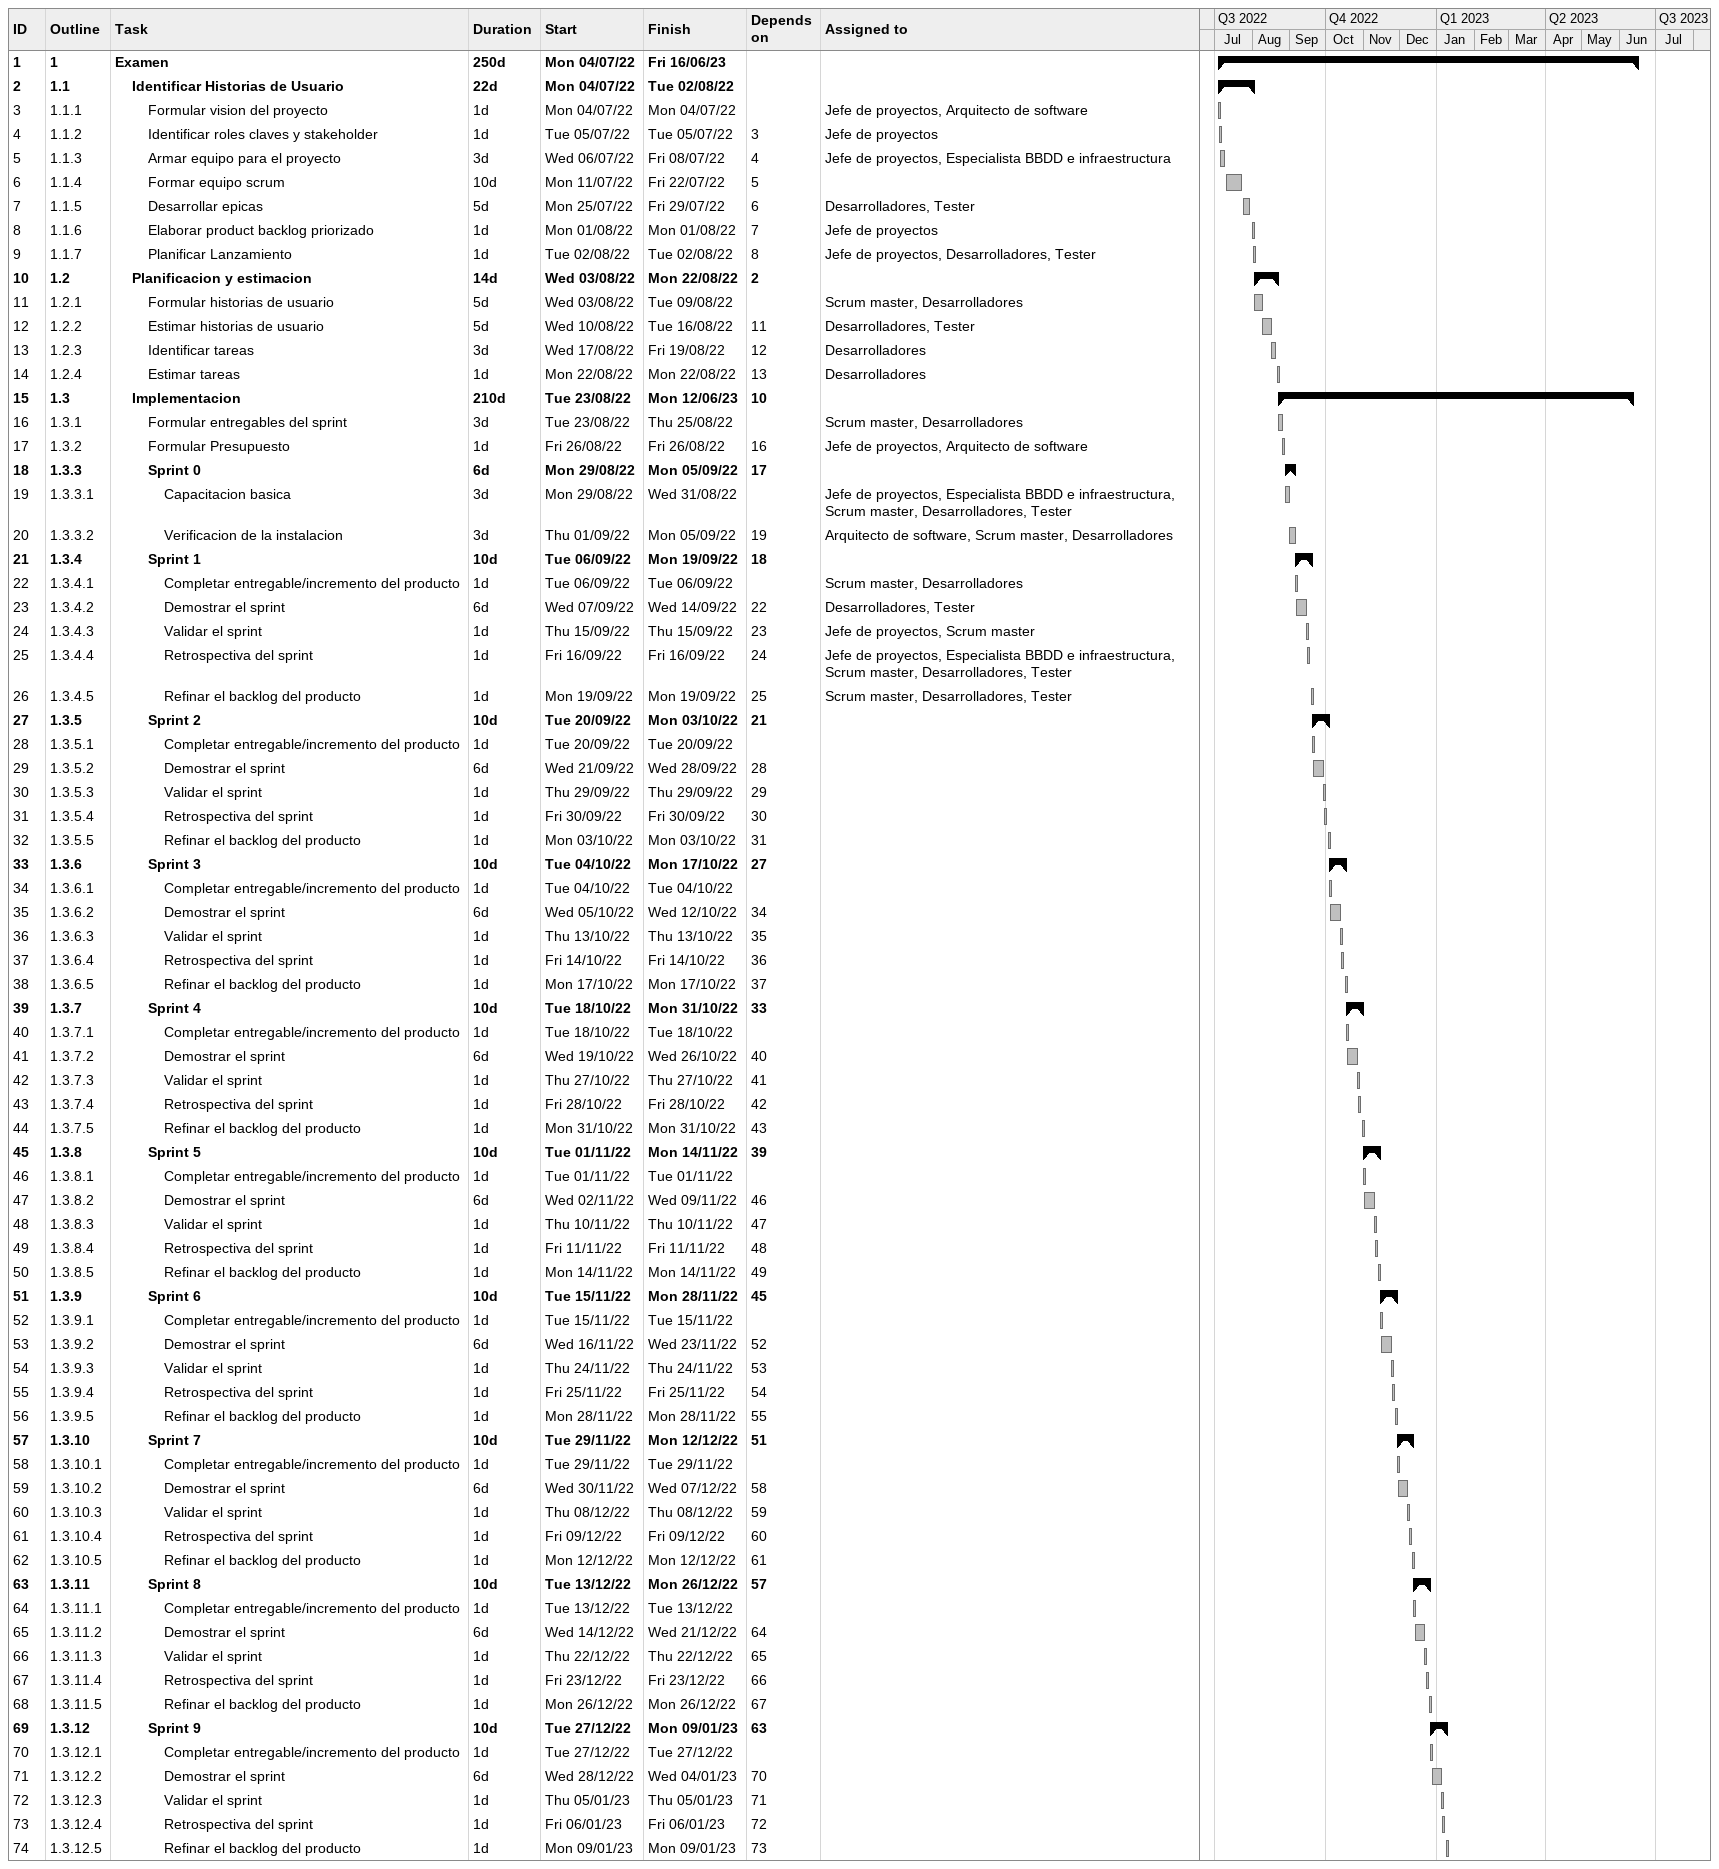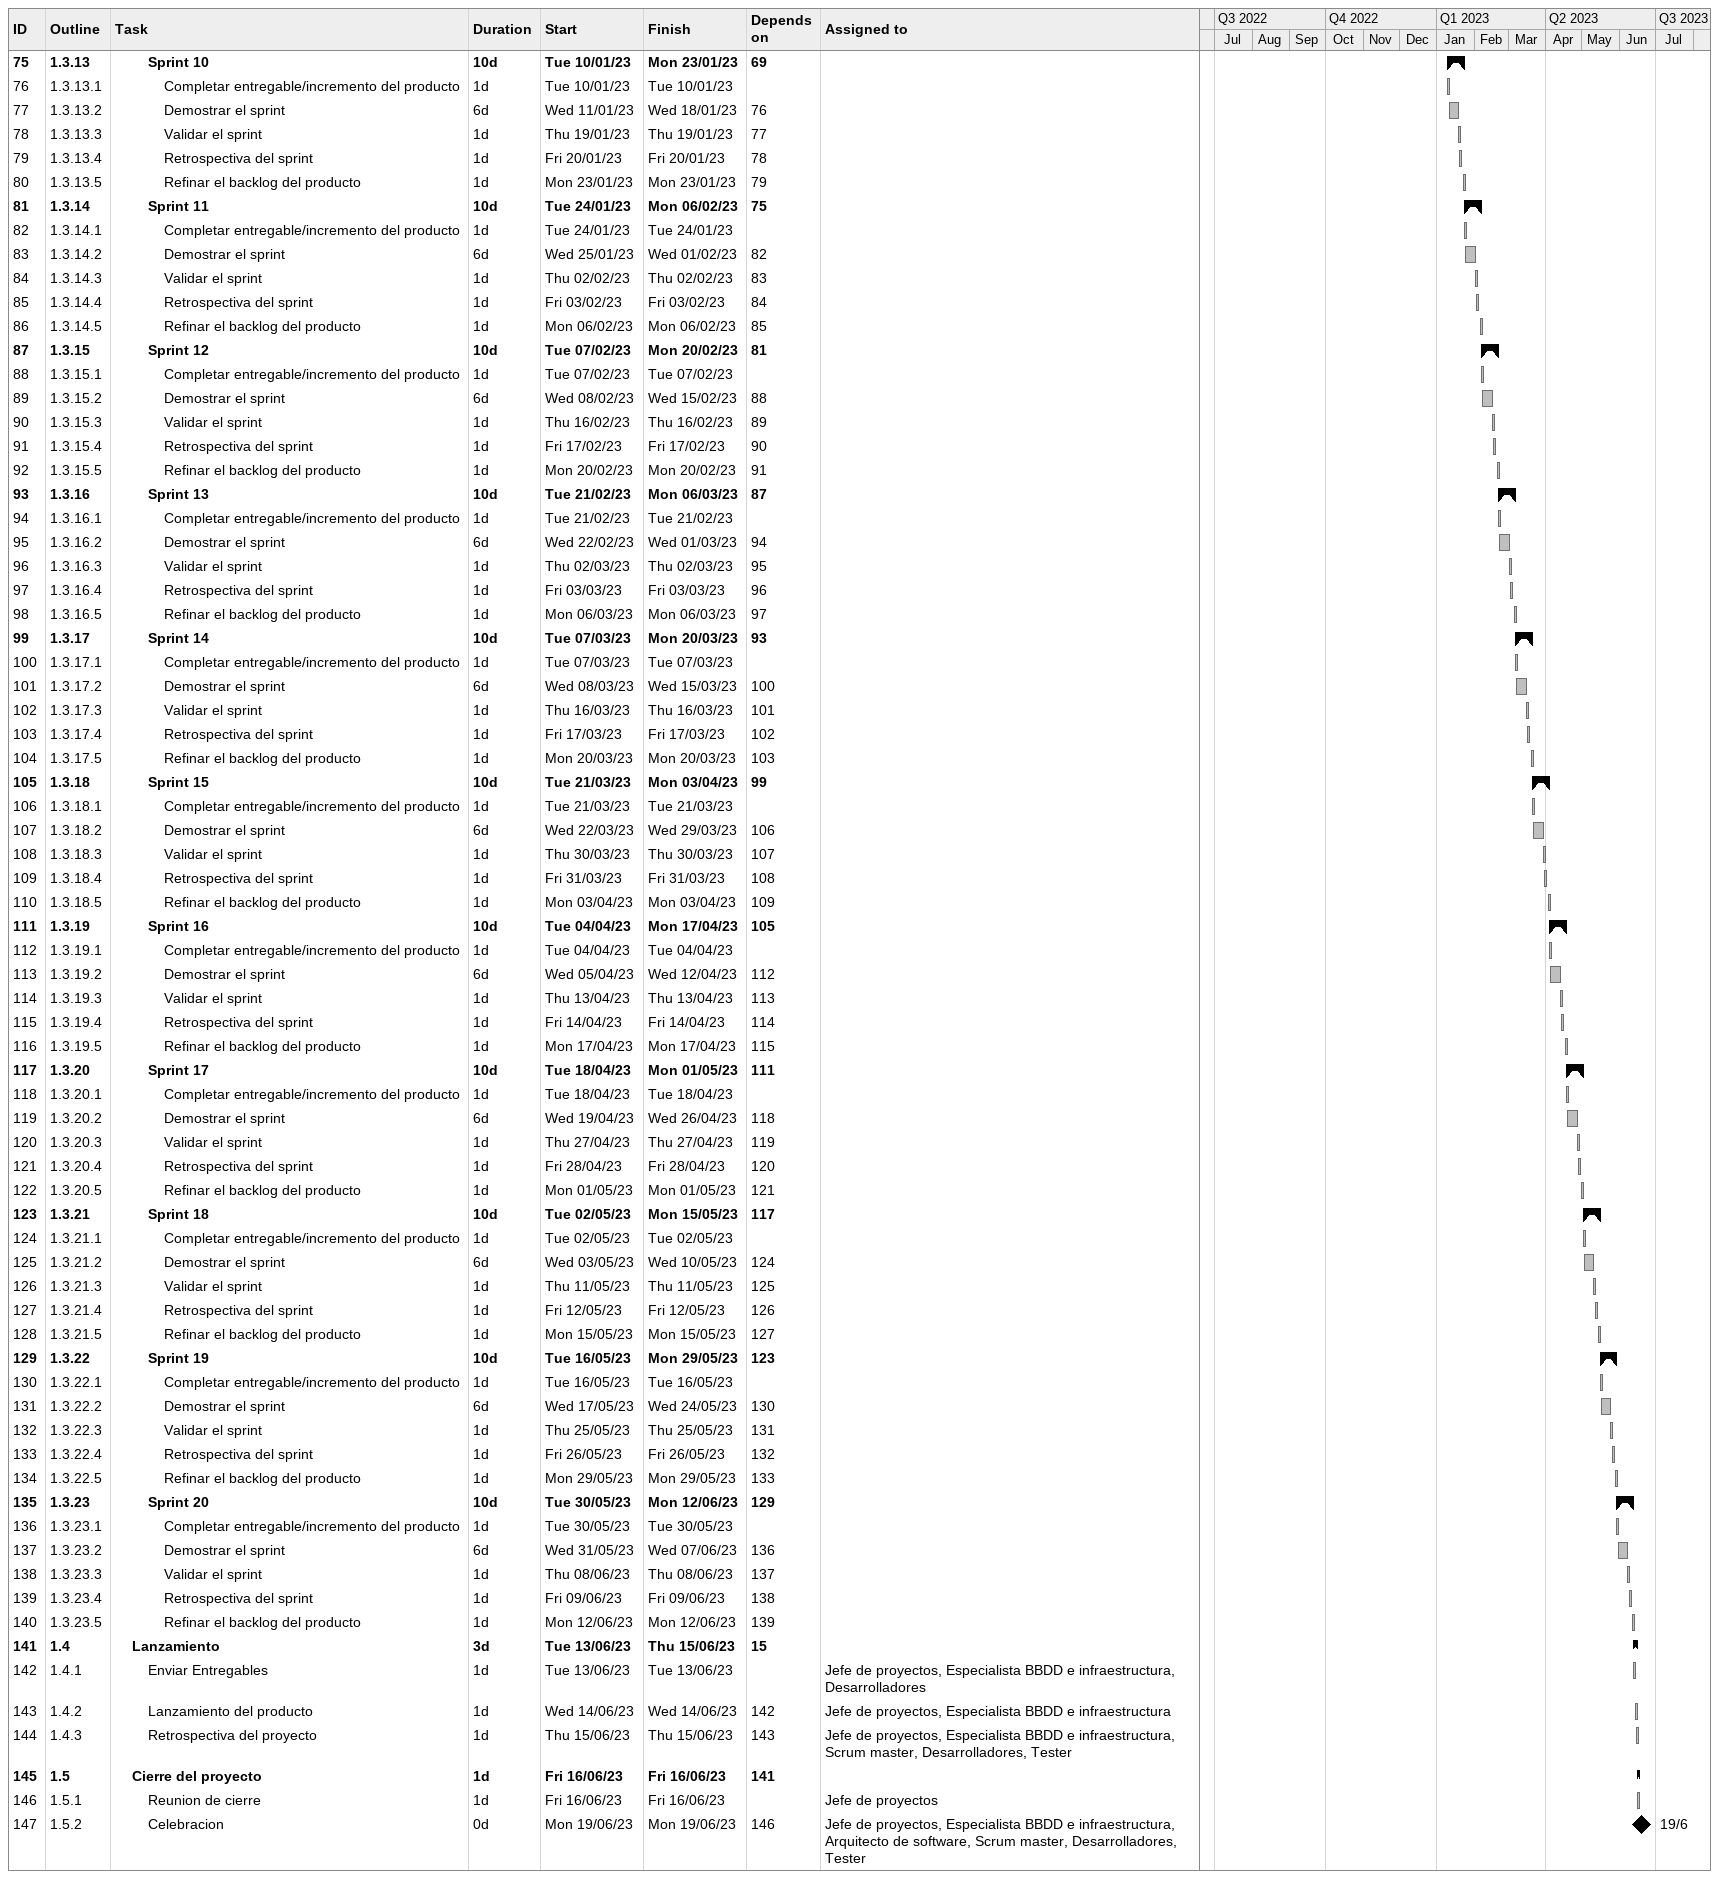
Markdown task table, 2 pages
| ID | WBS | Task | Duration | Start | Finish | Predecessors | Resources |
|---|---|---|---|---|---|---|---|
| 1 | 1 | **Examen** | 250d | 2022-07-04 | 2023-06-16 |  |  |
| 2 | 1.1 | **Identificar Historias de Usuario** | 22d | 2022-07-04 | 2022-08-02 |  |  |
| 3 | 1.1.1 | Formular vision del proyecto | 1d | 2022-07-04 | 2022-07-04 |  | Jefe de proyectos, Arquitecto de software |
| 4 | 1.1.2 | Identificar roles claves y stakeholder | 1d | 2022-07-05 | 2022-07-05 | 3 | Jefe de proyectos |
| 5 | 1.1.3 | Armar equipo para el proyecto | 3d | 2022-07-06 | 2022-07-08 | 4 | Jefe de proyectos, Especialista BBDD e infraestructura |
| 6 | 1.1.4 | Formar equipo scrum | 10d | 2022-07-11 | 2022-07-22 | 5 |  |
| 7 | 1.1.5 | Desarrollar epicas | 5d | 2022-07-25 | 2022-07-29 | 6 | Desarrolladores, Tester |
| 8 | 1.1.6 | Elaborar product backlog priorizado | 1d | 2022-08-01 | 2022-08-01 | 7 | Jefe de proyectos |
| 9 | 1.1.7 | Planificar Lanzamiento | 1d | 2022-08-02 | 2022-08-02 | 8 | Jefe de proyectos, Desarrolladores, Tester |
| 10 | 1.2 | **Planificacion y estimacion** | 14d | 2022-08-03 | 2022-08-22 | 2 |  |
| 11 | 1.2.1 | Formular historias de usuario | 5d | 2022-08-03 | 2022-08-09 |  | Scrum master, Desarrolladores |
| 12 | 1.2.2 | Estimar historias de usuario | 5d | 2022-08-10 | 2022-08-16 | 11 | Desarrolladores, Tester |
| 13 | 1.2.3 | Identificar tareas | 3d | 2022-08-17 | 2022-08-19 | 12 | Desarrolladores |
| 14 | 1.2.4 | Estimar tareas | 1d | 2022-08-22 | 2022-08-22 | 13 | Desarrolladores |
| 15 | 1.3 | **Implementacion** | 210d | 2022-08-23 | 2023-06-12 | 10 |  |
| 16 | 1.3.1 | Formular entregables del sprint | 3d | 2022-08-23 | 2022-08-25 |  | Scrum master, Desarrolladores |
| 17 | 1.3.2 | Formular Presupuesto | 1d | 2022-08-26 | 2022-08-26 | 16 | Jefe de proyectos, Arquitecto de software |
| 18 | 1.3.3 | **Sprint 0** | 6d | 2022-08-29 | 2022-09-05 | 17 |  |
| 19 | 1.3.3.1 | Capacitacion basica | 3d | 2022-08-29 | 2022-08-31 |  | Jefe de proyectos, Especialista BBDD e infraestructura, Scrum master, Desarrolladores, Tester |
| 20 | 1.3.3.2 | Verificacion de la instalacion | 3d | 2022-09-01 | 2022-09-05 | 19 | Arquitecto de software, Scrum master, Desarrolladores |
| 21 | 1.3.4 | **Sprint 1** | 10d | 2022-09-06 | 2022-09-19 | 18 |  |
| 22 | 1.3.4.1 | Completar entregable/incremento del producto | 1d | 2022-09-06 | 2022-09-06 |  | Scrum master, Desarrolladores |
| 23 | 1.3.4.2 | Demostrar el sprint | 6d | 2022-09-07 | 2022-09-14 | 22 | Desarrolladores, Tester |
| 24 | 1.3.4.3 | Validar el sprint | 1d | 2022-09-15 | 2022-09-15 | 23 | Jefe de proyectos, Scrum master |
| 25 | 1.3.4.4 | Retrospectiva del sprint | 1d | 2022-09-16 | 2022-09-16 | 24 | Jefe de proyectos, Especialista BBDD e infraestructura, Scrum master, Desarrolladores, Tester |
| 26 | 1.3.4.5 | Refinar el backlog del producto | 1d | 2022-09-19 | 2022-09-19 | 25 | Scrum master, Desarrolladores, Tester |
| 27 | 1.3.5 | **Sprint 2** | 10d | 2022-09-20 | 2022-10-03 | 21 |  |
| 28 | 1.3.5.1 | Completar entregable/incremento del producto | 1d | 2022-09-20 | 2022-09-20 |  |  |
| 29 | 1.3.5.2 | Demostrar el sprint | 6d | 2022-09-21 | 2022-09-28 | 28 |  |
| 30 | 1.3.5.3 | Validar el sprint | 1d | 2022-09-29 | 2022-09-29 | 29 |  |
| 31 | 1.3.5.4 | Retrospectiva del sprint | 1d | 2022-09-30 | 2022-09-30 | 30 |  |
| 32 | 1.3.5.5 | Refinar el backlog del producto | 1d | 2022-10-03 | 2022-10-03 | 31 |  |
| 33 | 1.3.6 | **Sprint 3** | 10d | 2022-10-04 | 2022-10-17 | 27 |  |
| 34 | 1.3.6.1 | Completar entregable/incremento del producto | 1d | 2022-10-04 | 2022-10-04 |  |  |
| 35 | 1.3.6.2 | Demostrar el sprint | 6d | 2022-10-05 | 2022-10-12 | 34 |  |
| 36 | 1.3.6.3 | Validar el sprint | 1d | 2022-10-13 | 2022-10-13 | 35 |  |
| 37 | 1.3.6.4 | Retrospectiva del sprint | 1d | 2022-10-14 | 2022-10-14 | 36 |  |
| 38 | 1.3.6.5 | Refinar el backlog del producto | 1d | 2022-10-17 | 2022-10-17 | 37 |  |
| 39 | 1.3.7 | **Sprint 4** | 10d | 2022-10-18 | 2022-10-31 | 33 |  |
| 40 | 1.3.7.1 | Completar entregable/incremento del producto | 1d | 2022-10-18 | 2022-10-18 |  |  |
| 41 | 1.3.7.2 | Demostrar el sprint | 6d | 2022-10-19 | 2022-10-26 | 40 |  |
| 42 | 1.3.7.3 | Validar el sprint | 1d | 2022-10-27 | 2022-10-27 | 41 |  |
| 43 | 1.3.7.4 | Retrospectiva del sprint | 1d | 2022-10-28 | 2022-10-28 | 42 |  |
| 44 | 1.3.7.5 | Refinar el backlog del producto | 1d | 2022-10-31 | 2022-10-31 | 43 |  |
| 45 | 1.3.8 | **Sprint 5** | 10d | 2022-11-01 | 2022-11-14 | 39 |  |
| 46 | 1.3.8.1 | Completar entregable/incremento del producto | 1d | 2022-11-01 | 2022-11-01 |  |  |
| 47 | 1.3.8.2 | Demostrar el sprint | 6d | 2022-11-02 | 2022-11-09 | 46 |  |
| 48 | 1.3.8.3 | Validar el sprint | 1d | 2022-11-10 | 2022-11-10 | 47 |  |
| 49 | 1.3.8.4 | Retrospectiva del sprint | 1d | 2022-11-11 | 2022-11-11 | 48 |  |
| 50 | 1.3.8.5 | Refinar el backlog del producto | 1d | 2022-11-14 | 2022-11-14 | 49 |  |
| 51 | 1.3.9 | **Sprint 6** | 10d | 2022-11-15 | 2022-11-28 | 45 |  |
| 52 | 1.3.9.1 | Completar entregable/incremento del producto | 1d | 2022-11-15 | 2022-11-15 |  |  |
| 53 | 1.3.9.2 | Demostrar el sprint | 6d | 2022-11-16 | 2022-11-23 | 52 |  |
| 54 | 1.3.9.3 | Validar el sprint | 1d | 2022-11-24 | 2022-11-24 | 53 |  |
| 55 | 1.3.9.4 | Retrospectiva del sprint | 1d | 2022-11-25 | 2022-11-25 | 54 |  |
| 56 | 1.3.9.5 | Refinar el backlog del producto | 1d | 2022-11-28 | 2022-11-28 | 55 |  |
| 57 | 1.3.10 | **Sprint 7** | 10d | 2022-11-29 | 2022-12-12 | 51 |  |
| 58 | 1.3.10.1 | Completar entregable/incremento del producto | 1d | 2022-11-29 | 2022-11-29 |  |  |
| 59 | 1.3.10.2 | Demostrar el sprint | 6d | 2022-11-30 | 2022-12-07 | 58 |  |
| 60 | 1.3.10.3 | Validar el sprint | 1d | 2022-12-08 | 2022-12-08 | 59 |  |
| 61 | 1.3.10.4 | Retrospectiva del sprint | 1d | 2022-12-09 | 2022-12-09 | 60 |  |
| 62 | 1.3.10.5 | Refinar el backlog del producto | 1d | 2022-12-12 | 2022-12-12 | 61 |  |
| 63 | 1.3.11 | **Sprint 8** | 10d | 2022-12-13 | 2022-12-26 | 57 |  |
| 64 | 1.3.11.1 | Completar entregable/incremento del producto | 1d | 2022-12-13 | 2022-12-13 |  |  |
| 65 | 1.3.11.2 | Demostrar el sprint | 6d | 2022-12-14 | 2022-12-21 | 64 |  |
| 66 | 1.3.11.3 | Validar el sprint | 1d | 2022-12-22 | 2022-12-22 | 65 |  |
| 67 | 1.3.11.4 | Retrospectiva del sprint | 1d | 2022-12-23 | 2022-12-23 | 66 |  |
| 68 | 1.3.11.5 | Refinar el backlog del producto | 1d | 2022-12-26 | 2022-12-26 | 67 |  |
| 69 | 1.3.12 | **Sprint 9** | 10d | 2022-12-27 | 2023-01-09 | 63 |  |
| 70 | 1.3.12.1 | Completar entregable/incremento del producto | 1d | 2022-12-27 | 2022-12-27 |  |  |
| 71 | 1.3.12.2 | Demostrar el sprint | 6d | 2022-12-28 | 2023-01-04 | 70 |  |
| 72 | 1.3.12.3 | Validar el sprint | 1d | 2023-01-05 | 2023-01-05 | 71 |  |
| 73 | 1.3.12.4 | Retrospectiva del sprint | 1d | 2023-01-06 | 2023-01-06 | 72 |  |
| 74 | 1.3.12.5 | Refinar el backlog del producto | 1d | 2023-01-09 | 2023-01-09 | 73 |  |
| 75 | 1.3.13 | **Sprint 10** | 10d | 2023-01-10 | 2023-01-23 | 69 |  |
| 76 | 1.3.13.1 | Completar entregable/incremento del producto | 1d | 2023-01-10 | 2023-01-10 |  |  |
| 77 | 1.3.13.2 | Demostrar el sprint | 6d | 2023-01-11 | 2023-01-18 | 76 |  |
| 78 | 1.3.13.3 | Validar el sprint | 1d | 2023-01-19 | 2023-01-19 | 77 |  |
| 79 | 1.3.13.4 | Retrospectiva del sprint | 1d | 2023-01-20 | 2023-01-20 | 78 |  |
| 80 | 1.3.13.5 | Refinar el backlog del producto | 1d | 2023-01-23 | 2023-01-23 | 79 |  |
| 81 | 1.3.14 | **Sprint 11** | 10d | 2023-01-24 | 2023-02-06 | 75 |  |
| 82 | 1.3.14.1 | Completar entregable/incremento del producto | 1d | 2023-01-24 | 2023-01-24 |  |  |
| 83 | 1.3.14.2 | Demostrar el sprint | 6d | 2023-01-25 | 2023-02-01 | 82 |  |
| 84 | 1.3.14.3 | Validar el sprint | 1d | 2023-02-02 | 2023-02-02 | 83 |  |
| 85 | 1.3.14.4 | Retrospectiva del sprint | 1d | 2023-02-03 | 2023-02-03 | 84 |  |
| 86 | 1.3.14.5 | Refinar el backlog del producto | 1d | 2023-02-06 | 2023-02-06 | 85 |  |
| 87 | 1.3.15 | **Sprint 12** | 10d | 2023-02-07 | 2023-02-20 | 81 |  |
| 88 | 1.3.15.1 | Completar entregable/incremento del producto | 1d | 2023-02-07 | 2023-02-07 |  |  |
| 89 | 1.3.15.2 | Demostrar el sprint | 6d | 2023-02-08 | 2023-02-15 | 88 |  |
| 90 | 1.3.15.3 | Validar el sprint | 1d | 2023-02-16 | 2023-02-16 | 89 |  |
| 91 | 1.3.15.4 | Retrospectiva del sprint | 1d | 2023-02-17 | 2023-02-17 | 90 |  |
| 92 | 1.3.15.5 | Refinar el backlog del producto | 1d | 2023-02-20 | 2023-02-20 | 91 |  |
| 93 | 1.3.16 | **Sprint 13** | 10d | 2023-02-21 | 2023-03-06 | 87 |  |
| 94 | 1.3.16.1 | Completar entregable/incremento del producto | 1d | 2023-02-21 | 2023-02-21 |  |  |
| 95 | 1.3.16.2 | Demostrar el sprint | 6d | 2023-02-22 | 2023-03-01 | 94 |  |
| 96 | 1.3.16.3 | Validar el sprint | 1d | 2023-03-02 | 2023-03-02 | 95 |  |
| 97 | 1.3.16.4 | Retrospectiva del sprint | 1d | 2023-03-03 | 2023-03-03 | 96 |  |
| 98 | 1.3.16.5 | Refinar el backlog del producto | 1d | 2023-03-06 | 2023-03-06 | 97 |  |
| 99 | 1.3.17 | **Sprint 14** | 10d | 2023-03-07 | 2023-03-20 | 93 |  |
| 100 | 1.3.17.1 | Completar entregable/incremento del producto | 1d | 2023-03-07 | 2023-03-07 |  |  |
| 101 | 1.3.17.2 | Demostrar el sprint | 6d | 2023-03-08 | 2023-03-15 | 100 |  |
| 102 | 1.3.17.3 | Validar el sprint | 1d | 2023-03-16 | 2023-03-16 | 101 |  |
| 103 | 1.3.17.4 | Retrospectiva del sprint | 1d | 2023-03-17 | 2023-03-17 | 102 |  |
| 104 | 1.3.17.5 | Refinar el backlog del producto | 1d | 2023-03-20 | 2023-03-20 | 103 |  |
| 105 | 1.3.18 | **Sprint 15** | 10d | 2023-03-21 | 2023-04-03 | 99 |  |
| 106 | 1.3.18.1 | Completar entregable/incremento del producto | 1d | 2023-03-21 | 2023-03-21 |  |  |
| 107 | 1.3.18.2 | Demostrar el sprint | 6d | 2023-03-22 | 2023-03-29 | 106 |  |
| 108 | 1.3.18.3 | Validar el sprint | 1d | 2023-03-30 | 2023-03-30 | 107 |  |
| 109 | 1.3.18.4 | Retrospectiva del sprint | 1d | 2023-03-31 | 2023-03-31 | 108 |  |
| 110 | 1.3.18.5 | Refinar el backlog del producto | 1d | 2023-04-03 | 2023-04-03 | 109 |  |
| 111 | 1.3.19 | **Sprint 16** | 10d | 2023-04-04 | 2023-04-17 | 105 |  |
| 112 | 1.3.19.1 | Completar entregable/incremento del producto | 1d | 2023-04-04 | 2023-04-04 |  |  |
| 113 | 1.3.19.2 | Demostrar el sprint | 6d | 2023-04-05 | 2023-04-12 | 112 |  |
| 114 | 1.3.19.3 | Validar el sprint | 1d | 2023-04-13 | 2023-04-13 | 113 |  |
| 115 | 1.3.19.4 | Retrospectiva del sprint | 1d | 2023-04-14 | 2023-04-14 | 114 |  |
| 116 | 1.3.19.5 | Refinar el backlog del producto | 1d | 2023-04-17 | 2023-04-17 | 115 |  |
| 117 | 1.3.20 | **Sprint 17** | 10d | 2023-04-18 | 2023-05-01 | 111 |  |
| 118 | 1.3.20.1 | Completar entregable/incremento del producto | 1d | 2023-04-18 | 2023-04-18 |  |  |
| 119 | 1.3.20.2 | Demostrar el sprint | 6d | 2023-04-19 | 2023-04-26 | 118 |  |
| 120 | 1.3.20.3 | Validar el sprint | 1d | 2023-04-27 | 2023-04-27 | 119 |  |
| 121 | 1.3.20.4 | Retrospectiva del sprint | 1d | 2023-04-28 | 2023-04-28 | 120 |  |
| 122 | 1.3.20.5 | Refinar el backlog del producto | 1d | 2023-05-01 | 2023-05-01 | 121 |  |
| 123 | 1.3.21 | **Sprint 18** | 10d | 2023-05-02 | 2023-05-15 | 117 |  |
| 124 | 1.3.21.1 | Completar entregable/incremento del producto | 1d | 2023-05-02 | 2023-05-02 |  |  |
| 125 | 1.3.21.2 | Demostrar el sprint | 6d | 2023-05-03 | 2023-05-10 | 124 |  |
| 126 | 1.3.21.3 | Validar el sprint | 1d | 2023-05-11 | 2023-05-11 | 125 |  |
| 127 | 1.3.21.4 | Retrospectiva del sprint | 1d | 2023-05-12 | 2023-05-12 | 126 |  |
| 128 | 1.3.21.5 | Refinar el backlog del producto | 1d | 2023-05-15 | 2023-05-15 | 127 |  |
| 129 | 1.3.22 | **Sprint 19** | 10d | 2023-05-16 | 2023-05-29 | 123 |  |
| 130 | 1.3.22.1 | Completar entregable/incremento del producto | 1d | 2023-05-16 | 2023-05-16 |  |  |
| 131 | 1.3.22.2 | Demostrar el sprint | 6d | 2023-05-17 | 2023-05-24 | 130 |  |
| 132 | 1.3.22.3 | Validar el sprint | 1d | 2023-05-25 | 2023-05-25 | 131 |  |
| 133 | 1.3.22.4 | Retrospectiva del sprint | 1d | 2023-05-26 | 2023-05-26 | 132 |  |
| 134 | 1.3.22.5 | Refinar el backlog del producto | 1d | 2023-05-29 | 2023-05-29 | 133 |  |
| 135 | 1.3.23 | **Sprint 20** | 10d | 2023-05-30 | 2023-06-12 | 129 |  |
| 136 | 1.3.23.1 | Completar entregable/incremento del producto | 1d | 2023-05-30 | 2023-05-30 |  |  |
| 137 | 1.3.23.2 | Demostrar el sprint | 6d | 2023-05-31 | 2023-06-07 | 136 |  |
| 138 | 1.3.23.3 | Validar el sprint | 1d | 2023-06-08 | 2023-06-08 | 137 |  |
| 139 | 1.3.23.4 | Retrospectiva del sprint | 1d | 2023-06-09 | 2023-06-09 | 138 |  |
| 140 | 1.3.23.5 | Refinar el backlog del producto | 1d | 2023-06-12 | 2023-06-12 | 139 |  |
| 141 | 1.4 | **Lanzamiento** | 3d | 2023-06-13 | 2023-06-15 | 15 |  |
| 142 | 1.4.1 | Enviar Entregables | 1d | 2023-06-13 | 2023-06-13 |  | Jefe de proyectos, Especialista BBDD e infraestructura, Desarrolladores |
| 143 | 1.4.2 | Lanzamiento del producto | 1d | 2023-06-14 | 2023-06-14 | 142 | Jefe de proyectos, Especialista BBDD e infraestructura |
| 144 | 1.4.3 | Retrospectiva del proyecto | 1d | 2023-06-15 | 2023-06-15 | 143 | Jefe de proyectos, Especialista BBDD e infraestructura, Scrum master, Desarrolladores, Tester |
| 145 | 1.5 | **Cierre del proyecto** | 1d | 2023-06-16 | 2023-06-16 | 141 |  |
| 146 | 1.5.1 | Reunion de cierre | 1d | 2023-06-16 | 2023-06-16 |  | Jefe de proyectos |
| 147 | 1.5.2 | Celebracion | 0d | 2023-06-19 | 2023-06-19 | 146 | Jefe de proyectos, Especialista BBDD e infraestructura, Arquitecto de software, Scrum master, Desarrolladores, Tester |
